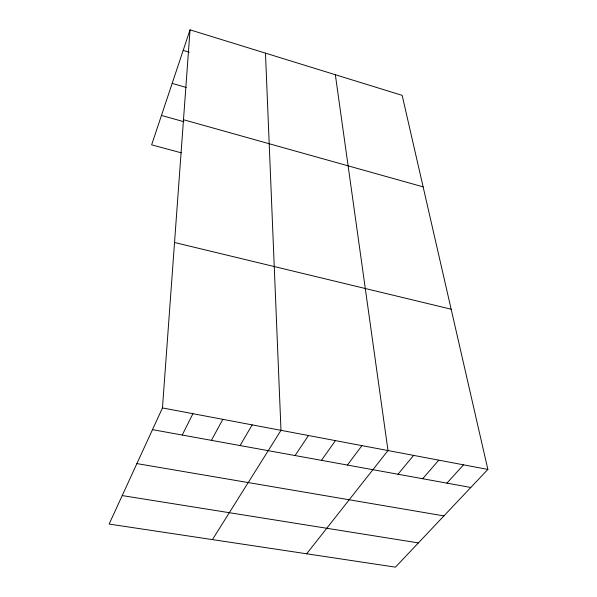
<?xml version="1.0" encoding="UTF-8"?>
<svg xmlns="http://www.w3.org/2000/svg" width="597" height="597" viewBox="0 0 597 597"><rect width="100%" height="100%" fill="white"/><g stroke="black" fill="none" stroke-linecap="round" stroke-linejoin="round"><path stroke-width="0.9" d="M162.459 407.93L190.047 29.85L402.162 95.356L487.868 469.429L395.453 567.15L109.132 524.062L162.459 407.93L487.868 469.429M190.047 29.85L151.638 144.84L181.294 152.839M182.219 435.041L192.928 413.691M211.413 440.34L222.83 419.34M240.076 445.549L252.18 424.885M212.435 539.606L280.986 430.333L265.471 53.14M295.075 455.541L308.448 435.519M321.47 460.339L335.424 440.616M347.409 465.048L361.939 445.631M306.657 553.785L387.99 450.548L335.342 74.722M397.998 474.242L413.602 455.392M422.669 478.727L438.773 460.153M446.937 483.137L463.526 464.824M122.206 495.577L418.378 542.912M136.892 463.6L443.914 515.905M152.489 429.639L470.802 487.473M174.533 242.501L451.16 309.216M183.488 119.721L423.124 186.861M161.459 115.445L183.854 121.698M172.167 83.379L186.204 87.46M183.189 50.387L189.204 52.208"/></g></svg>
